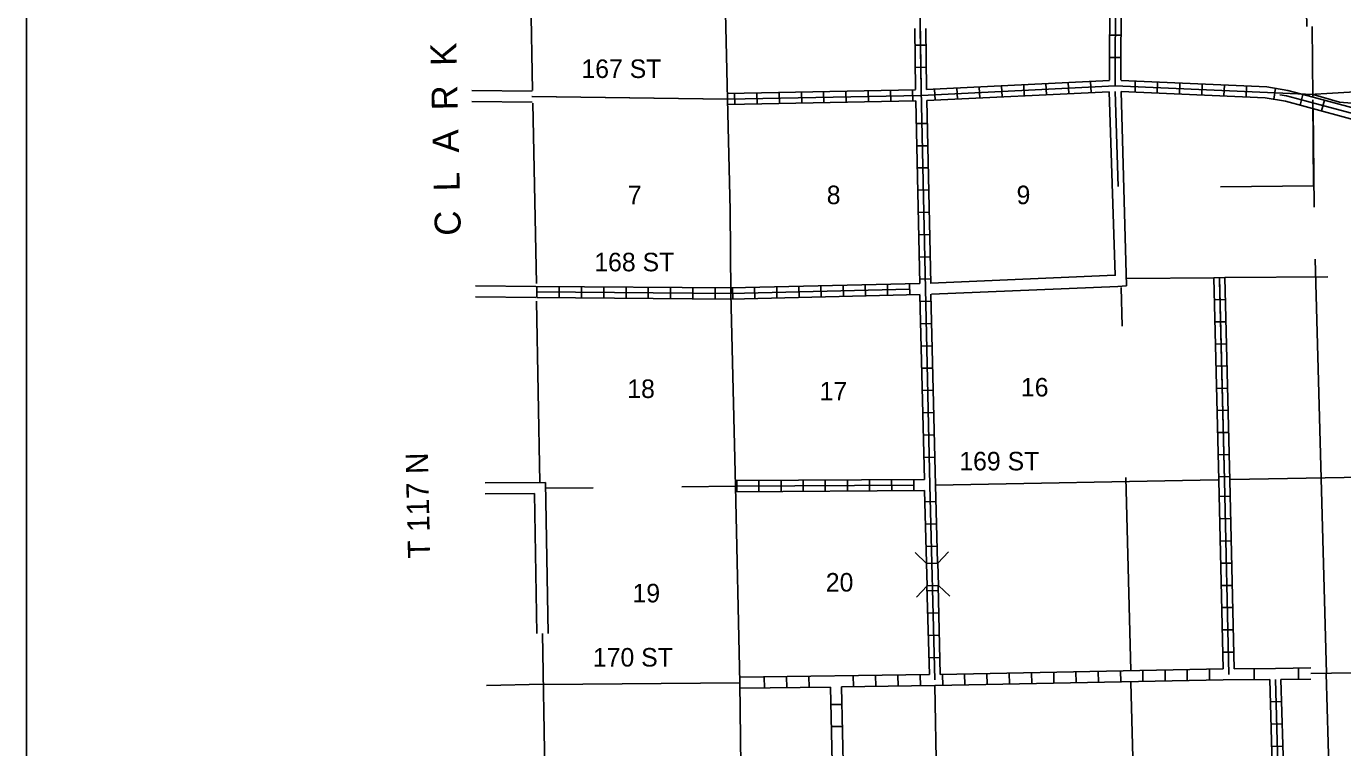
# Model space of a CAD drawing. Extents: x 1896717 to 2422910, y 16167611 to 16626507.
# Drawn here: x 2016578 to 2052051, y 16321121 to 16340565 of the extents above; entities that cross this region are included whole.
import ezdxf

# ---------------------------------------------------------------- set-up
doc = ezdxf.new("R2010")
doc.units = 0
for name, color, linetype in [('L11', 7, 'Continuous'), ('L13', 7, 'Continuous'), ('L14', 7, 'Continuous'), ('L18', 7, 'Continuous'), ('L2', 7, 'Continuous'), ('L23', 7, 'Continuous'), ('L30', 7, 'Continuous'), ('L4', 7, 'Continuous'), ('L54', 7, 'Continuous'), ('L8', 7, 'Continuous'), ('L9', 7, 'Continuous')]:
    doc.layers.add(name, color=color, linetype=linetype)

msp = doc.modelspace()

# ---------------------------------------------------------------- linework, layer by layer
at = {"layer": 'L11'}
for points in [[(2040955, 16333646), (2045913, 16333854), (2045921, 16333854), (2045756, 16338803)], [(2040972, 16333346), (2045996, 16333554), (2046221, 16333571), (2046081, 16338805)], [(2030567, 16328270), (2030639, 16324198)], [(2030272, 16327968), (2030339, 16324194)]]:
    msp.add_lwpolyline(points, dxfattribs=at)
at = {"layer": 'L13'}
for p, q in [((2040630, 16343321), (2040667, 16340505)), ((2051233, 16340564), (2051251, 16338654)), ((2051001, 16338721), (2054942, 16338937)), ((2051254, 16338342), (2051280, 16335687)), ((2051313, 16334287), (2051611, 16323123)), ((2046230, 16333771), (2048578, 16333788)), ((2048878, 16333795), (2051653, 16333813)), ((2046080, 16333521), (2046105, 16332479)), ((2046205, 16328404), (2046339, 16323197)), ((2049030, 16328346), (2052599, 16328415)), ((2028943, 16328259), (2030567, 16328270)), ((2030569, 16328120), (2031855, 16328129)), ((2034238, 16328154), (2035688, 16328171)), ((2041080, 16328196), (2048688, 16328337)), ((2028945, 16327959), (2030272, 16327968)), ((2051195, 16323116), (2059025, 16323254)), ((2051605, 16323123), (2051751, 16317847)), ((2030513, 16322828), (2035805, 16322871)), ((2041063, 16322796), (2041155, 16317854)), ((2046346, 16322879), (2046396, 16320854))]:
    msp.add_line(p, q, dxfattribs=at)
at = {"layer": 'L18'}
for p, q in [((2040838, 16326087), (2040530, 16326379)), ((2041138, 16326096), (2041430, 16326404)), ((2040838, 16326087), (2041138, 16326096)), ((2040855, 16325487), (2040838, 16326087)), ((2041155, 16325496), (2041138, 16326096)), ((2040855, 16325487), (2040563, 16325179)), ((2040855, 16325487), (2041155, 16325496)), ((2041155, 16325496), (2041463, 16325204))]:
    msp.add_line(p, q, dxfattribs=at)
at = {"layer": 'L2'}
for points in [[(2030130, 16343804), (2030222, 16338837)], [(2030230, 16338496), (2030322, 16333629)], [(2030330, 16333154), (2030417, 16328269)], [(2030489, 16324196), (2030554, 16320516)]]:
    msp.add_lwpolyline(points, dxfattribs=at)
at = {"layer": 'L23'}
msp.add_line((2016578, 16429230), (2016578, 16256853), dxfattribs=at)
at = {"layer": 'L4'}
msp.add_line((2030203, 16338671), (2035466, 16338604), dxfattribs=at)
msp.add_lwpolyline([(2035188, 16351979), (2035263, 16349329), (2035347, 16344046), (2035472, 16338604), (2035547, 16335612), (2035563, 16333362), (2035688, 16328171), (2035805, 16322871), (2035872, 16317637)], dxfattribs=at)
at = {"layer": 'L54'}
for p, q in [((2030205, 16338821), (2028580, 16338837)), ((2030205, 16338521), (2028580, 16338537)), ((2030305, 16333554), (2028680, 16333571)), ((2030305, 16333254), (2028680, 16333271)), ((2030513, 16322833), (2028980, 16322796))]:
    msp.add_line(p, q, dxfattribs=at)
at = {"layer": 'L8'}
for p, q in [((2051071, 16341414), (2051082, 16340563)), ((2040667, 16340506), (2040688, 16338864)), ((2045780, 16340329), (2046080, 16340329)), ((2040822, 16340059), (2040523, 16340055)), ((2040829, 16339463), (2040531, 16339459)), ((2045771, 16339729), (2046071, 16339729)), ((2044055, 16339021), (2044071, 16338721)), ((2044655, 16339054), (2044671, 16338754)), ((2045255, 16339079), (2045271, 16338779)), ((2046463, 16339087), (2046455, 16338787)), ((2047063, 16339062), (2047055, 16338762)), ((2047663, 16339037), (2047655, 16338737)), ((2035468, 16338754), (2040538, 16338854)), ((2035663, 16338754), (2035672, 16338454)), ((2036263, 16338771), (2036272, 16338471)), ((2036863, 16338779), (2036872, 16338479)), ((2037463, 16338796), (2037472, 16338496)), ((2038063, 16338804), (2038072, 16338504)), ((2038663, 16338812), (2038672, 16338512)), ((2039263, 16338829), (2039272, 16338529)), ((2039863, 16338837), (2039872, 16338537)), ((2040463, 16338846), (2040472, 16338546)), ((2041055, 16338871), (2041072, 16338571)), ((2041655, 16338904), (2041672, 16338604)), ((2042255, 16338929), (2042271, 16338629)), ((2042855, 16338962), (2042871, 16338662)), ((2043455, 16338987), (2043471, 16338687)), ((2048263, 16339012), (2048255, 16338712)), ((2048863, 16338987), (2048846, 16338687)), ((2049463, 16338954), (2049446, 16338654)), ((2050192, 16338601), (2050242, 16338895)), ((2050903, 16338438), (2050981, 16338725)), ((2035475, 16338454), (2040547, 16338554)), ((2051479, 16338283), (2051557, 16338571)), ((2040555, 16337946), (2040855, 16337946)), ((2040572, 16337346), (2040872, 16337346)), ((2040588, 16336746), (2040880, 16336754)), ((2040597, 16336146), (2040897, 16336154)), ((2040613, 16335546), (2040913, 16335554)), ((2040622, 16334946), (2040922, 16334954)), ((2040638, 16334346), (2040938, 16334354)), ((2040647, 16333746), (2040947, 16333754)), ((2048713, 16328329), (2048578, 16333788)), ((2048579, 16333788), (2048877, 16333795)), ((2048863, 16328333), (2048728, 16333791)), ((2049013, 16328321), (2048878, 16333790)), ((2030305, 16333554), (2035563, 16333512)), ((2030338, 16333254), (2030338, 16333554)), ((2030338, 16333404), (2035563, 16333362)), ((2030938, 16333246), (2030938, 16333546)), ((2031538, 16333246), (2031538, 16333546)), ((2032138, 16333237), (2032138, 16333537)), ((2032738, 16333237), (2032738, 16333537)), ((2033338, 16333229), (2033338, 16333529)), ((2033938, 16333229), (2033938, 16333529)), ((2034538, 16333221), (2034538, 16333521)), ((2035138, 16333212), (2035138, 16333512)), ((2035563, 16333512), (2040655, 16333637)), ((2040382, 16333481), (2035567, 16333362)), ((2035614, 16333214), (2035607, 16333513)), ((2036210, 16333229), (2036203, 16333527)), ((2036807, 16333244), (2036800, 16333542)), ((2037403, 16333258), (2037396, 16333556)), ((2038000, 16333273), (2037992, 16333571)), ((2038596, 16333288), (2038589, 16333586)), ((2039193, 16333302), (2039185, 16333600)), ((2039789, 16333317), (2039782, 16333615)), ((2040385, 16333331), (2040378, 16333630)), ((2030338, 16333254), (2035563, 16333212)), ((2035563, 16333212), (2040663, 16333337)), ((2040663, 16333146), (2040963, 16333154)), ((2048594, 16333191), (2048892, 16333199)), ((2040680, 16332546), (2040980, 16332554)), ((2048608, 16332595), (2048907, 16332602)), ((2040688, 16331946), (2040988, 16331954)), ((2048623, 16331998), (2048921, 16332006)), ((2040705, 16331346), (2041005, 16331354)), ((2048638, 16331402), (2048936, 16331409)), ((2040722, 16330746), (2041022, 16330754)), ((2048653, 16330806), (2048951, 16330813)), ((2040730, 16330146), (2041030, 16330154)), ((2048667, 16330209), (2048966, 16330216)), ((2040747, 16329546), (2041047, 16329554)), ((2048682, 16329613), (2048980, 16329620)), ((2040763, 16328946), (2041063, 16328954)), ((2048697, 16329016), (2048995, 16329024)), ((2048712, 16328420), (2049010, 16328427)), ((2035688, 16328321), (2040780, 16328350)), ((2040495, 16328199), (2035689, 16328171)), ((2035692, 16328021), (2040780, 16328050)), ((2035723, 16328022), (2035721, 16328320)), ((2036320, 16328025), (2036318, 16328323)), ((2036916, 16328029), (2036915, 16328327)), ((2037513, 16328032), (2037511, 16328330)), ((2038109, 16328036), (2038108, 16328334)), ((2038706, 16328039), (2038704, 16328337)), ((2039303, 16328042), (2039301, 16328341)), ((2039899, 16328046), (2039897, 16328344)), ((2040496, 16328049), (2040494, 16328348)), ((2048713, 16328321), (2048830, 16323246)), ((2048863, 16328321), (2048980, 16323096)), ((2049013, 16328321), (2049130, 16323246)), ((2040788, 16327746), (2041088, 16327754)), ((2049021, 16327896), (2048721, 16327887)), ((2040805, 16327146), (2041105, 16327154)), ((2049038, 16327296), (2048738, 16327287)), ((2049046, 16326696), (2048746, 16326687)), ((2040822, 16326546), (2041122, 16326554)), ((2049063, 16326096), (2048763, 16326096)), ((2040855, 16325346), (2041155, 16325354)), ((2049080, 16325496), (2048780, 16325496)), ((2049088, 16324896), (2048788, 16324896)), ((2040872, 16324746), (2041163, 16324754)), ((2040880, 16324146), (2041180, 16324154)), ((2049105, 16324296), (2048805, 16324296)), ((2040897, 16323546), (2041197, 16323554)), ((2049113, 16323696), (2048813, 16323696)), ((2038863, 16323062), (2038872, 16322762)), ((2039463, 16323071), (2039472, 16322771)), ((2040063, 16323079), (2040072, 16322779)), ((2040663, 16323087), (2040672, 16322787)), ((2041263, 16323096), (2041272, 16322796)), ((2041863, 16323112), (2041872, 16322812)), ((2042463, 16323121), (2042471, 16322821)), ((2043063, 16323137), (2043071, 16322837)), ((2043663, 16323146), (2043671, 16322846)), ((2044263, 16323154), (2044271, 16322854)), ((2044863, 16323171), (2044871, 16322871)), ((2045463, 16323179), (2045471, 16322879)), ((2046063, 16323196), (2046071, 16322896)), ((2046663, 16323204), (2046663, 16322904)), ((2047263, 16323212), (2047263, 16322912)), ((2047863, 16323229), (2047863, 16322929)), ((2048463, 16323237), (2048463, 16322937)), ((2049663, 16323254), (2049663, 16322954)), ((2050863, 16323262), (2050863, 16322962)), ((2036463, 16323029), (2036472, 16322729)), ((2037063, 16323037), (2037072, 16322737)), ((2037663, 16323046), (2037672, 16322746)), ((2038246, 16322754), (2038355, 16317821)), ((2038546, 16322762), (2038655, 16317821)), ((2050088, 16322954), (2050229, 16317971)), ((2050238, 16322954), (2050380, 16317971)), ((2050388, 16322954), (2050530, 16317970)), ((2050105, 16322354), (2050405, 16322362)), ((2038263, 16322287), (2038563, 16322287)), ((2038272, 16321687), (2038572, 16321687)), ((2050121, 16321754), (2050421, 16321762)), ((2050138, 16321154), (2050438, 16321162))]:
    msp.add_line(p, q, dxfattribs=at)
for points in [[(2045921, 16338962), (2045930, 16341604), (2045888, 16344179), (2045821, 16349454), (2045788, 16352179), (2045788, 16354679), (2045721, 16358754), (2046021, 16359079), (2046105, 16359229), (2046121, 16359988)], [(2045771, 16339112), (2045780, 16341604), (2045735, 16344179)], [(2040622, 16343946), (2040688, 16338854), (2040805, 16333487), (2040930, 16328196), (2041063, 16322946)], [(2046071, 16339112), (2046080, 16341454)], [(2040517, 16340504), (2040538, 16338862)], [(2040817, 16340506), (2040838, 16338862)], [(2040838, 16338862), (2045771, 16339104)], [(2046080, 16339104), (2050005, 16338934)], [(2050005, 16338934), (2050571, 16338838), (2051118, 16338689), (2052424, 16338340), (2052586, 16338310), (2052727, 16338300), (2052850, 16338309), (2052955, 16338325), (2053169, 16338381), (2053285, 16338431), (2053957, 16338753), (2054053, 16338783), (2055287, 16338997), (2056407, 16339155)], [(2051255, 16338729), (2051963, 16338521), (2052521, 16338479), (2052888, 16338504), (2053771, 16338896), (2053954, 16338929), (2056554, 16339004), (2060879, 16339104), (2061896, 16339137)], [(2030205, 16338671), (2035472, 16338604), (2040697, 16338704), (2045921, 16338962), (2051255, 16338729)], [(2040847, 16338562), (2045756, 16338803)], [(2046081, 16338805), (2049961, 16338637)], [(2049961, 16338637), (2050506, 16338544), (2051040, 16338400), (2052358, 16338047), (2052549, 16338011), (2052728, 16337999), (2052885, 16338010), (2053016, 16338031), (2053266, 16338096), (2053409, 16338157), (2054067, 16338473), (2054124, 16338491), (2055334, 16338701), (2056399, 16338850)], [(2050362, 16338721), (2050539, 16338691), (2051079, 16338544), (2052391, 16338193), (2052567, 16338160), (2052728, 16338150), (2052868, 16338159), (2052986, 16338178), (2053218, 16338239), (2053347, 16338294), (2054012, 16338613), (2054088, 16338637), (2055311, 16338849), (2055738, 16338909)], [(2040547, 16338554), (2040655, 16333637)], [(2040847, 16338562), (2040955, 16333637)], [(2040955, 16333346), (2041080, 16328196), (2041130, 16326104)], [(2040655, 16333321), (2040780, 16328350)], [(2040780, 16328050), (2040838, 16326104)], [(2040847, 16325487), (2040913, 16323096)], [(2041147, 16325496), (2041206, 16323095)], [(2035805, 16323021), (2040913, 16323096)], [(2041206, 16323095), (2048830, 16323246)], [(2049130, 16323246), (2050238, 16323254), (2051193, 16323269)], [(2035805, 16322721), (2038246, 16322754)], [(2038546, 16322762), (2041063, 16322796), (2048830, 16322946), (2050088, 16322954)], [(2050388, 16322954), (2051197, 16322967)]]:
    msp.add_lwpolyline(points, dxfattribs=at)
at = {"layer": 'L9'}
for p, q in [((2045921, 16338812), (2046005, 16336246)), ((2048863, 16328321), (2048730, 16333721))]:
    msp.add_line(p, q, dxfattribs=at)
msp.add_lwpolyline([(2048755, 16336237), (2051263, 16336262), (2051246, 16338579)], dxfattribs=at)

# ---------------------------------------------------------------- texts
at = {"layer": 'L14'}
for s, p in [('7', (2032788, 16335771)), ('8', (2038147, 16335771)), ('9', (2043263, 16335771)), ('18', (2032772, 16330546)), ('17', (2037955, 16330479)), ('16', (2043380, 16330587)), ('19', (2032913, 16325037)), ('20', (2038122, 16325329))]:
    msp.add_text(s, height=500, rotation=360, dxfattribs=at).set_placement(p)
at = {"layer": 'L30'}
for s, p in [('167 ST', (2031536, 16339172)), ('168 ST', (2031883, 16333961)), ('169 ST', (2041720, 16328595)), ('170 ST', (2031845, 16323307))]:
    msp.add_text(s, height=500, rotation=360, dxfattribs=at).set_placement(p)
at = {"layer": 'L54'}
for s, height, p in [('C  L  A  R  K    C  O  U  N  T  Y', 700.01, (2028289, 16334929)), ('T 117 N', 600, (2027464, 16326229))]:
    msp.add_text(s, height=height, rotation=91.3735, dxfattribs=at).set_placement(p)

doc.saveas('drawing.dxf')
